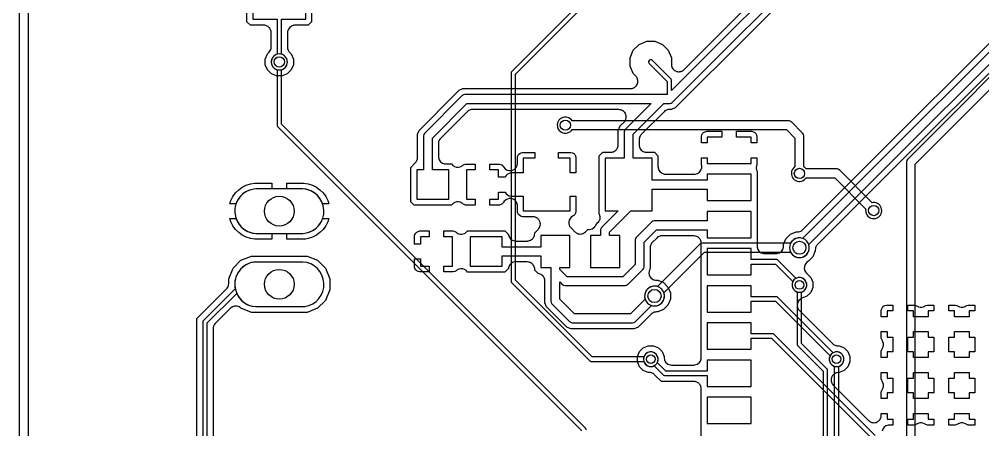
# Model space of a CAD drawing. Header units: millimetres. Extents: x 0 to 85.1, y 3.8 to 100.3.
# Drawn here: x 0 to 32.94, y 24.26 to 38.29 of the extents above; entities that cross this region are included whole.
import ezdxf

# ---------------------------------------------------------------- set-up
doc = ezdxf.new("R2010")
doc.units = ezdxf.units.MM

msp = doc.modelspace()

# ---------------------------------------------------------------- linework, layer by layer
at = {"layer": '16_copper'}
for points in [[(24.054, 43.72), (16.837, 36.503), (16.832, 36.496), (16.827, 36.49, 0.087651), (16.817, 36.465), (16.816, 36.458), (16.815, 36.449), (16.815, 29.337), (16.816, 29.329), (16.817, 29.32, 0.087654), (16.827, 29.296), (16.832, 29.29), (16.837, 29.283), (19.504, 26.616), (19.511, 26.611), (19.517, 26.606, 0.087651), (19.542, 26.596), (19.549, 26.595), (19.558, 26.594), (21.352, 26.594), (21.358, 26.574, 0.32492), (21.61, 26.42), (21.649, 26.426, 1), (21.531, 26.914), (21.494, 26.902, 0.198915), (21.358, 26.766), (21.352, 26.746), (19.59, 26.746), (16.967, 29.369), (16.967, 36.417), (24.184, 43.634)], [(35.071, 38.208), (30.372, 33.509), (30.369, 33.504), (30.364, 33.5, 0.153125), (30.328, 33.417), (30.328, 33.401), (30.328, 14.033), (25.435, 9.14), (25.397, 9.144, 0.414214), (24.598, 8.419), (24.598, 6.821), (24.605, 6.746, 0.566493), (25.814, 6.245), (25.853, 6.277), (26.522, 5.607), (26.527, 5.604), (26.531, 5.599, 0.153125), (26.614, 5.563), (26.63, 5.563), (35.847, 5.563)], [(35.784, 5.867), (26.693, 5.867), (26.042, 6.518), (26.05, 6.532, 0.098492), (26.122, 6.821), (26.122, 8.419), (26.115, 8.494, 0.222157), (25.758, 9.033), (30.588, 13.862), (30.591, 13.867), (30.596, 13.871, 0.153125), (30.632, 13.954), (30.632, 13.97), (30.632, 33.338), (35.242, 37.948)], [(19.38, 24.257), (19.379, 24.265), (19.378, 24.274, 0.087654), (19.368, 24.298), (19.363, 24.304), (19.358, 24.311), (8.966, 34.703), (8.966, 36.566), (8.996, 36.575, 1), (8.784, 37.085), (8.746, 37.065, 0.612802), (8.784, 36.575), (8.814, 36.566), (8.814, 34.671), (8.815, 34.663), (8.816, 34.654, 0.087654), (8.826, 34.63), (8.831, 34.624), (8.836, 34.617), (19.228, 24.225)], [(27.635, 22.733), (27.635, 26.289), (27.634, 26.297), (27.633, 26.306, 0.087654), (27.623, 26.33), (27.618, 26.336), (27.613, 26.343), (26.746, 27.21), (26.746, 28.972), (26.766, 28.978, 1), (26.574, 29.442), (26.539, 29.424, 0.612802), (26.574, 28.978), (26.594, 28.972), (26.594, 27.178), (26.595, 27.17), (26.596, 27.161, 0.087654), (26.606, 27.137), (26.611, 27.131), (26.616, 27.124), (27.483, 26.257), (27.483, 22.765)], [(28.016, 22.479), (28.016, 26.432), (28.036, 26.438, 1), (27.844, 26.902), (27.809, 26.884, 0.612802), (27.844, 26.438), (27.864, 26.432), (27.864, 22.511)]]:
    msp.add_lwpolyline(points, format="xyb", dxfattribs=at)
for points in [[(29.274, 31.482, 0.92439), (29.188, 32.025), (29.156, 32.02), (28.048, 33.128), (28.043, 33.131), (28.039, 33.136, 0.153125), (27.956, 33.172), (27.94, 33.172), (26.899, 33.172), (26.88, 33.199), (26.849, 33.23), (26.822, 33.249), (26.822, 34.29), (26.822, 34.296), (26.822, 34.301, 0.153128), (26.788, 34.386), (26.778, 34.398), (26.397, 34.779), (26.392, 34.782), (26.388, 34.787, 0.153125), (26.305, 34.823), (26.289, 34.823), (18.898, 34.823), (18.879, 34.85, 1), (18.459, 34.492), (18.49, 34.461, 0.414214), (18.879, 34.492), (18.898, 34.519), (26.226, 34.519), (26.518, 34.227), (26.518, 33.249), (26.491, 33.23, 1), (26.849, 32.81), (26.88, 32.841), (26.899, 32.868), (27.877, 32.868), (28.94, 31.804), (28.935, 31.772, 0.461008), (29.232, 31.475)], [(9.764, 30.975, 0.906347), (9.689, 32.492), (8.091, 32.492), (8.016, 32.485, 0.906347), (8.091, 30.968), (9.689, 30.968)], [(21.783, 28.497, 0.450214), (22.038, 28.935), (23.431, 30.328), (26.368, 30.328), (26.389, 30.292, 1), (26.951, 30.668), (26.924, 30.703, 0.531439), (26.368, 30.632), (23.368, 30.632), (23.362, 30.632), (23.357, 30.632, 0.153128), (23.272, 30.598), (23.26, 30.588), (21.823, 29.15), (21.783, 29.161, 1), (21.651, 28.497), (21.695, 28.492), (21.739, 28.492)], [(9.764, 28.475, 0.906347), (9.689, 29.992), (8.091, 29.992), (8.016, 29.985, 0.906347), (8.091, 28.468), (9.689, 28.468)]]:
    msp.add_lwpolyline(points, format="xyb", close=True, dxfattribs=at)
at = {"layer": '1_copper'}
msp.add_lwpolyline([(0.3, 90.921), (0.3, 5.855)], dxfattribs=at)
for points in [[(26.736, 30.148, 0.450214), (26.991, 30.586), (36.41, 40.004), (36.413, 40.009), (36.418, 40.013, 0.153125), (36.454, 40.096), (36.454, 40.112), (36.454, 41.29), (36.487, 41.297, 0.330355), (37.064, 42), (37.064, 43.598), (37.057, 43.673, 0.906347), (35.54, 43.598), (35.54, 42), (35.547, 41.925, 0.303346), (36.117, 41.297), (36.15, 41.29), (36.15, 40.175), (26.776, 30.801), (26.736, 30.812, 1), (26.604, 30.148), (26.648, 30.143), (26.692, 30.143)], [(8.954, 36.562, 0.726543), (8.996, 37.085), (8.966, 37.094), (8.966, 38.291), (9.792, 38.291), (9.792, 39.891), (7.989, 39.891), (7.989, 38.291), (8.814, 38.291), (8.814, 37.094), (8.784, 37.085, 0.854084), (8.912, 36.555)], [(16.386, 32.893), (16.386, 33.139), (16.09, 33.139), (16.09, 33.339), (16.412, 33.339), (16.463, 33.325), (16.509, 33.299), (16.546, 33.262), (16.557, 33.243, 0.767339), (17.031, 33.37), (17.031, 33.565), (17.045, 33.616), (17.071, 33.662), (17.108, 33.699), (17.154, 33.725), (17.205, 33.739), (17.631, 33.739), (17.631, 33.539), (17.231, 33.539), (17.231, 33.039), (16.84, 33.039), (16.82, 33.037), (16.801, 33.036, 0.240266), (16.614, 32.901), (16.611, 32.893)], [(7.199, 31.984), (7.236, 32.099), (7.305, 32.234), (7.394, 32.357), (7.501, 32.464), (7.624, 32.553), (7.759, 32.622), (7.903, 32.668), (8.052, 32.692), (8.636, 32.692), (8.636, 32.492), (8.091, 32.492), (8.016, 32.485, 0.276738), (7.41, 31.987), (7.409, 31.984)], [(10.371, 31.984), (10.37, 31.987, 0.303347), (9.689, 32.492), (9.144, 32.492), (9.144, 32.692), (9.728, 32.692), (9.877, 32.668), (10.021, 32.622), (10.156, 32.553), (10.279, 32.464), (10.386, 32.357), (10.475, 32.234), (10.544, 32.099), (10.581, 31.984)], [(18.175, 28.657), (18.175, 28.652, 0.153128), (18.209, 28.567), (18.219, 28.555), (18.815, 27.959), (18.82, 27.956), (18.824, 27.951, 0.153125), (18.907, 27.915), (18.923, 27.915), (20.955, 27.915), (20.961, 27.915), (20.966, 27.915, 0.153128), (21.051, 27.949), (21.063, 27.959), (21.611, 28.508), (21.651, 28.497, 1), (21.783, 29.161), (21.739, 29.167, 0.531441), (21.396, 28.723), (20.892, 28.219), (18.986, 28.219), (18.479, 28.726), (18.479, 29.311), (18.561, 29.229), (18.566, 29.226), (18.57, 29.221, 0.153125), (18.653, 29.185), (18.669, 29.185), (20.701, 29.185), (20.707, 29.185), (20.712, 29.185, 0.153128), (20.797, 29.219), (20.809, 29.229), (21.317, 29.737), (21.32, 29.742), (21.325, 29.746, 0.153125), (21.361, 29.829), (21.361, 29.845), (21.361, 30.671), (21.78, 31.09), (23.52, 31.09), (23.52, 30.82), (25.02, 30.82), (25.02, 31.72), (23.52, 31.72), (23.52, 31.394), (21.717, 31.394), (21.711, 31.394), (21.706, 31.394, 0.153128), (21.621, 31.36), (21.609, 31.35), (21.101, 30.842), (21.098, 30.837), (21.093, 30.833, 0.153125), (21.057, 30.75), (21.057, 30.734), (21.057, 29.908), (20.638, 29.489), (18.732, 29.489), (18.479, 29.742), (18.479, 29.803), (18.827, 29.803), (18.827, 30.903), (17.827, 30.903), (17.827, 30.505), (16.513, 30.505), (16.513, 30.853), (15.413, 30.853), (15.413, 29.853), (16.513, 29.853), (16.513, 30.201), (17.827, 30.201), (17.827, 29.803), (18.175, 29.803), (18.175, 28.663)], [(8.052, 30.768), (7.903, 30.792), (7.759, 30.838), (7.624, 30.907), (7.501, 30.996), (7.394, 31.103), (7.305, 31.226), (7.236, 31.361), (7.199, 31.476), (7.409, 31.476), (7.41, 31.473, 0.303347), (8.091, 30.968), (8.636, 30.968), (8.636, 30.768)], [(9.144, 30.768), (9.144, 30.968), (9.689, 30.968), (9.764, 30.975, 0.276738), (10.37, 31.473), (10.371, 31.476), (10.581, 31.476), (10.545, 31.367), (10.545, 31.367), (10.545, 31.367), (10.544, 31.361), (10.475, 31.226), (10.444, 31.184, 0.000045), (10.444, 31.183), (10.386, 31.103), (10.279, 30.996), (10.156, 30.907), (10.021, 30.838), (9.877, 30.792), (9.784, 30.777), (9.784, 30.777), (9.784, 30.777), (9.728, 30.768)], [(26.729, 28.966, 1), (26.611, 29.454), (26.574, 29.442), (26.556, 29.432), (25.934, 30.054), (25.927, 30.059), (25.921, 30.064, 0.087651), (25.896, 30.074), (25.889, 30.075), (25.88, 30.076), (25.02, 30.076), (25.02, 30.45), (23.52, 30.45), (23.52, 29.55), (25.02, 29.55), (25.02, 29.924), (25.848, 29.924), (26.448, 29.324), (26.438, 29.306, 0.560025), (26.69, 28.96)], [(27.999, 26.426, 1), (27.881, 26.914), (27.844, 26.902), (27.826, 26.892), (25.934, 28.784), (25.927, 28.789), (25.921, 28.794, 0.087651), (25.896, 28.804), (25.889, 28.805), (25.88, 28.806), (25.02, 28.806), (25.02, 29.18), (23.52, 29.18), (23.52, 28.28), (25.02, 28.28), (25.02, 28.654), (25.848, 28.654), (27.718, 26.784), (27.708, 26.766, 0.560025), (27.96, 26.42)], [(30.57, 28.124), (30.57, 28.32), (30.374, 28.32), (30.374, 28.52), (30.596, 28.52), (30.647, 28.506), (30.693, 28.48, 0.225415), (30.91, 28.462), (30.916, 28.465), (30.923, 28.468, 0.023396), (30.947, 28.48), (30.993, 28.506), (31.044, 28.52), (31.266, 28.52), (31.266, 28.32), (31.07, 28.32), (31.07, 28.124)], [(31.97, 28.124), (31.97, 28.32), (31.774, 28.32), (31.774, 28.52), (31.996, 28.52), (32.047, 28.506), (32.093, 28.48, 0.225415), (32.31, 28.462), (32.316, 28.465), (32.323, 28.468, 0.023396), (32.347, 28.48), (32.393, 28.506), (32.444, 28.52), (32.666, 28.52), (32.666, 28.32), (32.47, 28.32), (32.47, 28.124)], [(29.47, 26.724), (29.47, 26.946), (29.484, 26.997), (29.51, 27.043, 0.225415), (29.528, 27.26), (29.525, 27.266), (29.522, 27.273, 0.023396), (29.51, 27.297), (29.484, 27.343), (29.47, 27.394), (29.47, 27.616), (29.67, 27.616), (29.67, 27.42), (29.866, 27.42), (29.866, 26.92), (29.67, 26.92), (29.67, 26.724)], [(25.02, 26.64), (23.52, 26.64), (23.52, 26.266), (22.102, 26.266), (21.812, 26.556), (21.822, 26.574, 1), (21.358, 26.766), (21.346, 26.729, 0.612798), (21.686, 26.438), (21.704, 26.448), (22.016, 26.136), (22.023, 26.131), (22.029, 26.126, 0.087651), (22.054, 26.116), (22.061, 26.115), (22.07, 26.114), (23.52, 26.114), (23.52, 25.74), (25.02, 25.74)], [(29.47, 25.324), (29.47, 25.546), (29.484, 25.597), (29.51, 25.643, 0.225415), (29.528, 25.86), (29.525, 25.866), (29.522, 25.873, 0.023396), (29.51, 25.897), (29.484, 25.943), (29.47, 25.994), (29.47, 26.216), (29.67, 26.216), (29.67, 26.02), (29.866, 26.02), (29.866, 25.52), (29.67, 25.52), (29.67, 25.324)], [(30.374, 24.62), (30.57, 24.62), (30.57, 24.816), (31.07, 24.816), (31.07, 24.62), (31.266, 24.62), (31.266, 24.42), (31.044, 24.42), (30.993, 24.434), (30.947, 24.46, 0.225412), (30.73, 24.478), (30.724, 24.475), (30.717, 24.472, 0.023395), (30.693, 24.46), (30.647, 24.434), (30.596, 24.42), (30.374, 24.42)], [(31.774, 24.62), (31.97, 24.62), (31.97, 24.816), (32.47, 24.816), (32.47, 24.62), (32.666, 24.62), (32.666, 24.42), (32.444, 24.42), (32.393, 24.434), (32.347, 24.46, 0.225415), (32.13, 24.478), (32.124, 24.475), (32.117, 24.472, 0.023396), (32.093, 24.46), (32.047, 24.434), (31.996, 24.42), (31.774, 24.42)]]:
    msp.add_lwpolyline(points, format="xyb", close=True, dxfattribs=at)
for points in [[(23.315, 22.915), (23.315, 25.655), (23.314, 25.674), (23.312, 25.694, 0.079055), (23.287, 25.77), (23.278, 25.785), (23.267, 25.804, 0.039684), (23.241, 25.834), (23.227, 25.846), (23.211, 25.86, 0.118668), (23.101, 25.906), (23.061, 25.909, 0.00044), (23.061, 25.909), (21.954, 25.909), (21.722, 26.141), (21.707, 26.153), (21.692, 26.166, 0.118893), (21.582, 26.212), (21.542, 26.215), (21.542, 26.215), (21.542, 26.215), (21.499, 26.215), (21.332, 26.284), (21.204, 26.412), (21.135, 26.579), (21.135, 26.761), (21.204, 26.928), (21.332, 27.056), (21.499, 27.125), (21.681, 27.125), (21.848, 27.056), (21.976, 26.928), (22.045, 26.761), (22.045, 26.725, 0.36847), (22.259, 26.474), (22.299, 26.471, 0.00044), (22.299, 26.471), (23.061, 26.471), (23.081, 26.473), (23.1, 26.474, 0.325016), (23.312, 26.685), (23.315, 26.725, 0.00044), (23.315, 26.725), (23.315, 30.631), (23.313, 30.65), (23.312, 30.67, 0.039686), (23.303, 30.709), (23.296, 30.726), (23.288, 30.745, 0.000439), (23.287, 30.746), (23.278, 30.761), (23.267, 30.779, 0.039684), (23.241, 30.81), (23.227, 30.822), (23.211, 30.836, 0.118668), (23.101, 30.881), (23.061, 30.885, 0.00044), (23.061, 30.885), (21.97, 30.885), (21.951, 30.883), (21.931, 30.882, 0.118891), (21.821, 30.836), (21.791, 30.81), (21.791, 30.81), (21.791, 30.81), (21.641, 30.66), (21.628, 30.645), (21.615, 30.631, 0.118893), (21.57, 30.521), (21.566, 30.481, 0.000218), (21.566, 30.481), (21.566, 29.774), (21.545, 29.723, 0.496077), (21.749, 29.374), (21.759, 29.372, 0.017471), (21.78, 29.371), (21.825, 29.371), (22.024, 29.289), (22.177, 29.136), (22.259, 28.937), (22.259, 28.721), (22.177, 28.522), (22.024, 28.369), (21.825, 28.287), (21.785, 28.287, 0.158205), (21.636, 28.238), (21.606, 28.212), (21.606, 28.212), (21.606, 28.212), (21.157, 27.764), (21.026, 27.71), (18.852, 27.71), (18.721, 27.764), (18.024, 28.461), (17.97, 28.592), (17.97, 29.344), (17.968, 29.364), (17.967, 29.383, 0.11867), (17.921, 29.493), (17.909, 29.507), (17.896, 29.523, 0.139086), (17.775, 29.59), (17.756, 29.595), (17.756, 29.595), (17.756, 29.595), (17.744, 29.596), (17.622, 29.718), (17.622, 29.742, 0.118224), (17.594, 29.857), (17.585, 29.872), (17.574, 29.89, 0.000438), (17.574, 29.891), (17.562, 29.905), (17.548, 29.921, 0.158654), (17.408, 29.992), (17.368, 29.996, 0.00044), (17.368, 29.996), (16.972, 29.996), (16.952, 29.994), (16.933, 29.993, 0.282173), (16.731, 29.82), (16.726, 29.8), (16.721, 29.782), (16.721, 29.782), (16.721, 29.782), (16.72, 29.77), (16.598, 29.648), (15.328, 29.648), (15.289, 29.687), (15.274, 29.7), (15.259, 29.713, 0.035795), (15.225, 29.733), (15.225, 29.734), (15.225, 29.734, 0.263072), (14.961, 29.713), (14.961, 29.713), (14.96, 29.713), (14.939, 29.695), (14.89, 29.667), (14.839, 29.653), (14.517, 29.653), (14.517, 29.853), (14.813, 29.853), (14.813, 30.853), (14.517, 30.853), (14.517, 31.053), (14.839, 31.053), (14.89, 31.039), (14.939, 31.011), (14.945, 31.006), (14.96, 30.993, 0.078614), (15.03, 30.957), (15.031, 30.957), (15.031, 30.957, 0.198683), (15.224, 30.972), (15.24, 30.982), (15.258, 30.993), (15.258, 30.993), (15.258, 30.993), (15.289, 31.019, 0.000461), (15.289, 31.019), (15.328, 31.058), (16.598, 31.058), (16.72, 30.936), (16.721, 30.925, 0.325016), (16.932, 30.714), (16.972, 30.71, 0.00044), (16.972, 30.71), (17.368, 30.71), (17.388, 30.712), (17.407, 30.713, 0.158654), (17.547, 30.785), (17.559, 30.799), (17.573, 30.815, 0.118668), (17.619, 30.924), (17.622, 30.964, 0.00044), (17.622, 30.964), (17.622, 30.988), (17.739, 31.105), (17.753, 31.122), (17.765, 31.135), (17.765, 31.136), (17.765, 31.136, 0.078612), (17.801, 31.206), (17.806, 31.224), (17.811, 31.245), (17.811, 31.245), (17.811, 31.245, 0.078611), (17.811, 31.324), (17.807, 31.342), (17.802, 31.363, 0.039247), (17.786, 31.4), (17.786, 31.4), (17.786, 31.4, 0.039027), (17.766, 31.434), (17.766, 31.434), (17.766, 31.434), (17.755, 31.446), (17.74, 31.464, 0.039468), (17.71, 31.49), (17.694, 31.5), (17.676, 31.511, 0.000217), (17.676, 31.511), (17.659, 31.518), (17.639, 31.526), (17.639, 31.526), (17.639, 31.526, 0.039025), (17.6, 31.536), (17.6, 31.536), (17.6, 31.536), (17.561, 31.539, 0.000658), (17.56, 31.539), (17.205, 31.539), (17.154, 31.553), (17.108, 31.579), (17.071, 31.616), (17.045, 31.662), (17.031, 31.713), (17.031, 31.908), (17.03, 31.921), (17.03, 31.935, 0.576756), (16.628, 32.114), (16.618, 32.106), (16.608, 32.098, 0.073679), (16.557, 32.035), (16.546, 32.016), (16.509, 31.979), (16.463, 31.953), (16.412, 31.939), (16.09, 31.939), (16.09, 32.139), (16.386, 32.139), (16.386, 32.385), (16.611, 32.385), (16.613, 32.378, 0.240264), (16.8, 32.242), (16.84, 32.239, 0.00044), (16.84, 32.239), (17.231, 32.239), (17.231, 31.739), (18.831, 31.739), (18.831, 32.239), (19.031, 32.239), (19.031, 31.713), (19.017, 31.662), (18.991, 31.616), (18.954, 31.579), (18.915, 31.557, 0.493144), (18.863, 31.157), (18.997, 31.023), (19.013, 31.009), (19.027, 30.997, 0.039684), (19.062, 30.976), (19.081, 30.968), (19.098, 30.961), (19.098, 30.961), (19.098, 30.961, 0.157756), (19.255, 30.96), (19.255, 30.96), (19.255, 30.96), (19.275, 30.968), (19.292, 30.975), (19.292, 30.976), (19.292, 30.976, 0.039245), (19.326, 30.996), (19.356, 31.022, 0.000437), (19.357, 31.023), (19.442, 31.108), (19.484, 31.108, 0.218589), (19.676, 31.196), (19.682, 31.205, 0.054032), (19.714, 31.256), (19.718, 31.265), (19.724, 31.278), (19.783, 31.338, 0.039246), (19.809, 31.368), (19.819, 31.384), (19.83, 31.401, 0.000421), (19.83, 31.402), (19.837, 31.419), (19.845, 31.438, 0.138357), (19.85, 31.576), (19.845, 31.595), (19.845, 31.595), (19.845, 31.595, 0.035929), (19.83, 31.632), (19.826, 31.639), (19.826, 33.624), (19.946, 33.744), (20.22, 33.744), (20.239, 33.746), (20.259, 33.747, 0.11867), (20.369, 33.792), (20.383, 33.804), (20.399, 33.818, 0.000439), (20.399, 33.818), (20.411, 33.832), (20.425, 33.848, 0.118668), (20.47, 33.958), (20.474, 33.998, 0.00044), (20.474, 33.998), (20.474, 34.491), (20.528, 34.622), (20.57, 34.664, 0.000026), (20.57, 34.664), (20.675, 34.769), (20.687, 34.783), (20.7, 34.799), (20.7, 34.799), (20.7, 34.799), (20.71, 34.815), (20.721, 34.833, 0.000217), (20.721, 34.833), (20.728, 34.85), (20.736, 34.87), (20.736, 34.87), (20.736, 34.87), (20.74, 34.884), (20.746, 34.908, 0.000218), (20.746, 34.909), (20.747, 34.927), (20.749, 34.948, 0.078614), (20.737, 35.027), (20.737, 35.027), (20.737, 35.027, 0.157983), (20.645, 35.154), (20.645, 35.154), (20.645, 35.154), (20.629, 35.163), (20.611, 35.175, 0.039462), (20.574, 35.19), (20.553, 35.195), (20.536, 35.199), (20.535, 35.199), (20.535, 35.199), (20.496, 35.203, 0.000661), (20.495, 35.203), (15.493, 35.203), (15.474, 35.201), (15.454, 35.2, 0.118891), (15.344, 35.154), (15.314, 35.128), (15.314, 35.128), (15.314, 35.128), (14.402, 34.216), (14.389, 34.201), (14.376, 34.187, 0.118893), (14.331, 34.077), (14.327, 34.037, 0.000218), (14.327, 34.037), (14.327, 33.598), (14.329, 33.578), (14.33, 33.559, 0.325016), (14.541, 33.347), (14.581, 33.344, 0.00044), (14.581, 33.344), (14.771, 33.344), (14.81, 33.305), (14.825, 33.292), (14.84, 33.279, 0.000375), (14.84, 33.279), (14.858, 33.268), (14.874, 33.259), (14.874, 33.258), (14.874, 33.258, 0.263072), (15.138, 33.279), (15.138, 33.279), (15.139, 33.279), (15.16, 33.297), (15.209, 33.325), (15.26, 33.339), (15.582, 33.339), (15.582, 33.139), (15.286, 33.139), (15.286, 32.139), (15.582, 32.139), (15.582, 31.939), (15.26, 31.939), (15.209, 31.953), (15.16, 31.981), (15.154, 31.986), (15.139, 31.999, 0.078614), (15.069, 32.035), (15.068, 32.035), (15.068, 32.035, 0.239364), (14.841, 31.999), (14.841, 31.999), (14.841, 31.999), (14.81, 31.973, 0.000461), (14.81, 31.973), (14.771, 31.934), (13.501, 31.934), (13.381, 32.054), (13.381, 33.224), (13.538, 33.381), (13.55, 33.395), (13.564, 33.411, 0.118889), (13.609, 33.521), (13.613, 33.56, 0.000221), (13.613, 33.561), (13.613, 34.361), (13.667, 34.492), (14.901, 35.727), (14.901, 35.727), (15.038, 35.863), (15.169, 35.917), (20.892, 35.917), (20.914, 35.919), (20.932, 35.92), (20.932, 35.921), (20.932, 35.921), (20.954, 35.926), (20.971, 35.93), (20.971, 35.93), (20.971, 35.93, 0.039031), (21.007, 35.945), (21.007, 35.945), (21.008, 35.945), (21.023, 35.954), (21.041, 35.966), (21.041, 35.966), (21.042, 35.966), (21.056, 35.978), (21.072, 35.991, 0.039248), (21.098, 36.022), (21.098, 36.022), (21.098, 36.022, 0.158202), (21.146, 36.171), (21.145, 36.189), (21.143, 36.21, 0.039245), (21.134, 36.249), (21.134, 36.249), (21.134, 36.249, 0.039247), (21.119, 36.286), (21.11, 36.302), (21.098, 36.32, 0.000216), (21.098, 36.32), (21.072, 36.351, 0.000661), (21.072, 36.351), (20.992, 36.431), (20.885, 36.69), (20.885, 36.97), (20.992, 37.229), (21.191, 37.428), (21.45, 37.535), (21.73, 37.535), (21.989, 37.428), (22.188, 37.229), (22.295, 36.97), (22.295, 36.749), (22.297, 36.729), (22.298, 36.709, 0.039465), (22.307, 36.67), (22.314, 36.653), (22.323, 36.634), (22.323, 36.634), (22.323, 36.633, 0.158206), (22.433, 36.522), (22.453, 36.514), (22.47, 36.507), (22.47, 36.507), (22.47, 36.507, 0.118223), (22.588, 36.498), (22.609, 36.503), (22.627, 36.507), (22.627, 36.507), (22.627, 36.507), (22.647, 36.515), (22.664, 36.522), (22.664, 36.522), (22.664, 36.522, 0.039248), (22.698, 36.543), (22.728, 36.569, 0.000659), (22.729, 36.569), (27.23, 41.07)], [(27.324, 40.875), (22.301, 35.852), (22.301, 36.195), (22.3, 36.203), (22.299, 36.212, 0.087654), (22.289, 36.236), (22.284, 36.242), (22.279, 36.249), (21.644, 36.884), (21.626, 36.897, 0.866058), (21.536, 36.776), (22.149, 36.163), (22.149, 35.712), (15.24, 35.712), (15.234, 35.712), (15.229, 35.712, 0.153128), (15.144, 35.678), (15.132, 35.668), (13.862, 34.398), (13.859, 34.393), (13.854, 34.389, 0.153125), (13.818, 34.306), (13.818, 34.29), (13.818, 33.139), (13.586, 33.139), (13.586, 32.139), (14.686, 32.139), (14.686, 33.139), (14.122, 33.139), (14.122, 34.227), (15.303, 35.408), (21.603, 35.408), (20.723, 34.528), (20.72, 34.523), (20.715, 34.519, 0.153125), (20.679, 34.436), (20.679, 34.42), (20.679, 33.539), (20.031, 33.539), (20.031, 31.739), (20.474, 31.739), (19.919, 31.184), (19.916, 31.179), (19.911, 31.175, 0.153125), (19.875, 31.092), (19.875, 31.076), (19.875, 30.903), (19.527, 30.903), (19.527, 29.803), (20.527, 29.803), (20.527, 30.903), (20.179, 30.903), (20.179, 31.013), (20.906, 31.739), (21.631, 31.739), (21.631, 32.487), (23.52, 32.487), (23.52, 32.09), (25.02, 32.09), (25.02, 32.99), (23.52, 32.99), (23.52, 32.791), (21.631, 32.791), (21.631, 33.539), (20.983, 33.539), (20.983, 34.357), (22.034, 35.408), (22.225, 35.408), (22.231, 35.408), (22.236, 35.408, 0.153128), (22.321, 35.442), (22.333, 35.452), (27.495, 40.615)], [(27.506, 40.335), (22.427, 35.257), (22.296, 35.203), (22.224, 35.203, 0.158205), (22.075, 35.154), (22.045, 35.128), (22.045, 35.128), (22.045, 35.128), (21.263, 34.346), (21.25, 34.331), (21.237, 34.317, 0.118893), (21.192, 34.207), (21.188, 34.167, 0.000218), (21.188, 34.167), (21.188, 33.998), (21.19, 33.978), (21.191, 33.959, 0.325016), (21.402, 33.747), (21.442, 33.744, 0.00044), (21.442, 33.744), (21.716, 33.744), (21.836, 33.624), (21.836, 33.25), (21.838, 33.231), (21.839, 33.211, 0.325016), (22.05, 33), (22.09, 32.996, 0.00044), (22.09, 32.996), (23.079, 32.996), (23.092, 32.997), (23.106, 32.998, 0.339434), (23.33, 33.21), (23.331, 33.223), (23.333, 33.236, 0.074249), (23.325, 33.316), (23.32, 33.334), (23.32, 33.556), (23.52, 33.556), (23.52, 33.36), (25.02, 33.36), (25.02, 33.556), (25.22, 33.556), (25.22, 33.334), (25.204, 33.275, 0.111327), (25.2, 33.164), (25.201, 33.157), (25.205, 33.144), (25.208, 33.132, 0.036196), (25.223, 33.095), (25.225, 33.092), (25.225, 30.535), (25.227, 30.516), (25.228, 30.496, 0.325016), (25.439, 30.284), (25.479, 30.281, 0.00044), (25.479, 30.281), (25.873, 30.281), (25.893, 30.283), (25.913, 30.284, 0.325016), (26.124, 30.495), (26.128, 30.535), (26.127, 30.535), (26.128, 30.535), (26.128, 30.588), (26.21, 30.787), (26.363, 30.94), (26.562, 31.022), (26.602, 31.022, 0.158205), (26.751, 31.071), (26.781, 31.097), (26.781, 31.097), (26.781, 31.097), (35.87, 40.186)], [(9.996, 39.976), (9.996, 38.206), (9.876, 38.086), (9.425, 38.086), (9.406, 38.084), (9.386, 38.083, 0.325016), (9.174, 37.872), (9.171, 37.832, 0.00044), (9.171, 37.832), (9.171, 37.333), (9.173, 37.313), (9.174, 37.294, 0.118891), (9.22, 37.184), (9.245, 37.153), (9.246, 37.153), (9.246, 37.153), (9.297, 37.102), (9.37, 36.925), (9.37, 36.735), (9.297, 36.558), (9.162, 36.423), (8.985, 36.35), (8.795, 36.35), (8.618, 36.423), (8.483, 36.558), (8.41, 36.735), (8.41, 36.925), (8.483, 37.102), (8.534, 37.153, 0.158205), (8.606, 37.293), (8.609, 37.333, 0.000218), (8.609, 37.333), (8.609, 37.832), (8.607, 37.852), (8.606, 37.871, 0.079055), (8.581, 37.947), (8.572, 37.963), (8.561, 37.981, 0.000438), (8.56, 37.981), (8.549, 37.995), (8.535, 38.011, 0.000439), (8.535, 38.011), (8.521, 38.023), (8.505, 38.037, 0.118668), (8.395, 38.083), (8.355, 38.086, 0.00044), (8.355, 38.086), (7.904, 38.086), (7.784, 38.206), (7.784, 39.976)], [(36.605, 39.91), (27.287, 30.591), (27.274, 30.576), (27.261, 30.562, 0.118893), (27.216, 30.452), (27.212, 30.412), (27.212, 30.412), (27.212, 30.412), (27.212, 30.372), (27.13, 30.173), (26.976, 30.019), (26.976, 30.019, 0.509968), (26.911, 29.612), (27.056, 29.468), (27.125, 29.301), (27.125, 29.119), (27.056, 28.952), (26.928, 28.824), (26.753, 28.752), (26.744, 28.747, 0.522205), (26.67, 28.337), (27.808, 27.199), (27.823, 27.187), (27.838, 27.174, 0.118893), (27.948, 27.128), (27.988, 27.125), (27.988, 27.125), (27.988, 27.125), (28.031, 27.125), (28.198, 27.056), (28.326, 26.928), (28.395, 26.761), (28.395, 26.579), (28.326, 26.412), (28.198, 26.284), (28.031, 26.215), (28.009, 26.215, 0.118003), (27.894, 26.187), (27.894, 26.187), (27.894, 26.187, 0.118226), (27.804, 26.111), (27.792, 26.092), (27.783, 26.077, 0.000221), (27.783, 26.077), (27.774, 26.057), (27.767, 26.04), (27.767, 26.04), (27.767, 26.04, 0.078611), (27.755, 25.961), (27.756, 25.941), (27.758, 25.922, 0.000218), (27.758, 25.922), (27.763, 25.901), (27.767, 25.883), (27.767, 25.883), (27.767, 25.883), (27.775, 25.863), (27.782, 25.846), (27.782, 25.846), (27.782, 25.846), (27.793, 25.828), (27.803, 25.812, 0.00022), (27.803, 25.812), (27.829, 25.782, 0.000659), (27.829, 25.781), (29.036, 24.574), (29.053, 24.56), (29.066, 24.549), (29.067, 24.548), (29.067, 24.548, 0.118001), (29.176, 24.503), (29.176, 24.503), (29.176, 24.503, 0.157979), (29.331, 24.527), (29.331, 24.527), (29.331, 24.527, 0.039027), (29.365, 24.548), (29.365, 24.548), (29.365, 24.548), (29.379, 24.56), (29.395, 24.574, 0.118225), (29.457, 24.675), (29.457, 24.675), (29.457, 24.675, 0.039025), (29.467, 24.713), (29.467, 24.713), (29.467, 24.714), (29.47, 24.753, 0.000658), (29.47, 24.754), (29.47, 24.816), (29.67, 24.816), (29.67, 24.62), (29.866, 24.62), (29.866, 24.42), (29.745, 24.42), (29.726, 24.418), (29.706, 24.417, 0.325016), (29.494, 24.206)], [(6.069, 13.854), (6.069, 28.056), (7.087, 29.074), (7.099, 29.089), (7.112, 29.104, 0.118893), (7.158, 29.214), (7.161, 29.254, 0.000218), (7.161, 29.254), (7.161, 29.422), (7.308, 29.778), (7.58, 30.05), (7.936, 30.197), (9.844, 30.197), (10.2, 30.05), (10.472, 29.778), (10.619, 29.422), (10.619, 29.038), (10.472, 28.682), (10.2, 28.41), (9.844, 28.263), (7.936, 28.263), (7.58, 28.41), (7.579, 28.412, 0.078614), (7.514, 28.458), (7.495, 28.467), (7.478, 28.474), (7.478, 28.474), (7.478, 28.474, 0.157766), (7.321, 28.474), (7.321, 28.474), (7.321, 28.474, 0.078614), (7.25, 28.438), (7.22, 28.412, 0.000452), (7.219, 28.412), (6.719, 27.912), (6.719, 27.912), (6.719, 27.912, 0.177948), (6.634, 27.758), (6.631, 27.719, 0.000218), (6.631, 27.718), (6.631, 14.192)], [(6.426, 14.002), (6.426, 27.908), (7.433, 28.916), (7.438, 28.904, 0.276737), (8.091, 28.468), (9.689, 28.468), (9.764, 28.475, 0.906347), (9.689, 29.992), (8.091, 29.992), (8.016, 29.985, 0.414214), (7.373, 29.118), (7.381, 29.079), (6.296, 27.994), (6.291, 27.987), (6.286, 27.981, 0.087651), (6.276, 27.956), (6.275, 27.949), (6.274, 27.94), (6.274, 13.97)], [(29.264, 24.057), (25.807, 27.514), (25.8, 27.519), (25.794, 27.524, 0.087651), (25.769, 27.534), (25.762, 27.535), (25.753, 27.536), (25.02, 27.536), (25.02, 27.91), (23.52, 27.91), (23.52, 27.01), (25.02, 27.01), (25.02, 27.384), (25.721, 27.384), (29.134, 23.971)]]:
    msp.add_lwpolyline(points, format="xyb", dxfattribs=at)
for points in [[(23.32, 34.064), (23.32, 34.286), (23.334, 34.337), (23.36, 34.383), (23.397, 34.42), (23.443, 34.446), (23.494, 34.46), (24.016, 34.46), (24.016, 34.26), (23.52, 34.26), (23.52, 34.064)], [(25.02, 34.064), (25.02, 34.26), (24.524, 34.26), (24.524, 34.46), (25.046, 34.46), (25.097, 34.446), (25.143, 34.42), (25.18, 34.383), (25.206, 34.337), (25.22, 34.286), (25.22, 34.064)], [(18.831, 33.039), (18.831, 33.539), (18.431, 33.539), (18.431, 33.739), (18.857, 33.739), (18.908, 33.725), (18.954, 33.699), (18.991, 33.662), (19.017, 33.616), (19.031, 33.565), (19.031, 33.039)], [(13.513, 30.607), (13.513, 30.879), (13.527, 30.93), (13.553, 30.976), (13.59, 31.013), (13.636, 31.039), (13.687, 31.053), (14.009, 31.053), (14.009, 30.853), (13.713, 30.853), (13.713, 30.607)], [(13.687, 29.653), (13.636, 29.667), (13.59, 29.693), (13.553, 29.73), (13.527, 29.776), (13.513, 29.827), (13.513, 30.099), (13.713, 30.099), (13.713, 29.853), (14.009, 29.853), (14.009, 29.653)], [(29.47, 28.124), (29.47, 28.346), (29.484, 28.397), (29.51, 28.443), (29.547, 28.48), (29.593, 28.506), (29.644, 28.52), (29.866, 28.52), (29.866, 28.32), (29.67, 28.32), (29.67, 28.124)], [(30.57, 26.724), (30.57, 26.92), (30.374, 26.92), (30.374, 27.42), (30.57, 27.42), (30.57, 27.616), (31.07, 27.616), (31.07, 27.42), (31.266, 27.42), (31.266, 26.92), (31.07, 26.92), (31.07, 26.724)], [(31.97, 26.724), (31.97, 26.92), (31.774, 26.92), (31.774, 27.42), (31.97, 27.42), (31.97, 27.616), (32.47, 27.616), (32.47, 27.42), (32.666, 27.42), (32.666, 26.92), (32.47, 26.92), (32.47, 26.724)], [(30.57, 25.324), (30.57, 25.52), (30.374, 25.52), (30.374, 26.02), (30.57, 26.02), (30.57, 26.216), (31.07, 26.216), (31.07, 26.02), (31.266, 26.02), (31.266, 25.52), (31.07, 25.52), (31.07, 25.324)], [(31.97, 25.324), (31.97, 25.52), (31.774, 25.52), (31.774, 26.02), (31.97, 26.02), (31.97, 26.216), (32.47, 26.216), (32.47, 26.02), (32.666, 26.02), (32.666, 25.52), (32.47, 25.52), (32.47, 25.324)], [(25.02, 25.37), (23.52, 25.37), (23.52, 24.47), (25.02, 24.47)]]:
    msp.add_lwpolyline(points, close=True, dxfattribs=at)
at = {"layer": 'drills_PTH'}
for centre in [(8.89, 31.73), (8.89, 29.23)]:
    msp.add_circle(centre, 0.508, dxfattribs=at)
at = {"layer": 'drills_via_1_16'}
for centre, radius in [((8.89, 36.83), 0.175), ((18.669, 34.671), 0.175), ((26.67, 33.02), 0.175), ((29.21, 31.75), 0.175), ((26.67, 30.48), 0.225), ((26.67, 29.21), 0.15), ((21.717, 28.829), 0.225), ((21.59, 26.67), 0.15), ((27.94, 26.67), 0.15)]:
    msp.add_circle(centre, radius, dxfattribs=at)
at = {"layer": 'outline'}
msp.add_lwpolyline([(0, 3.81), (85.141, 3.81), (85.141, 100.32), (0, 100.32), (0, 3.81)], close=True, dxfattribs=at)

doc.saveas('drawing.dxf')
